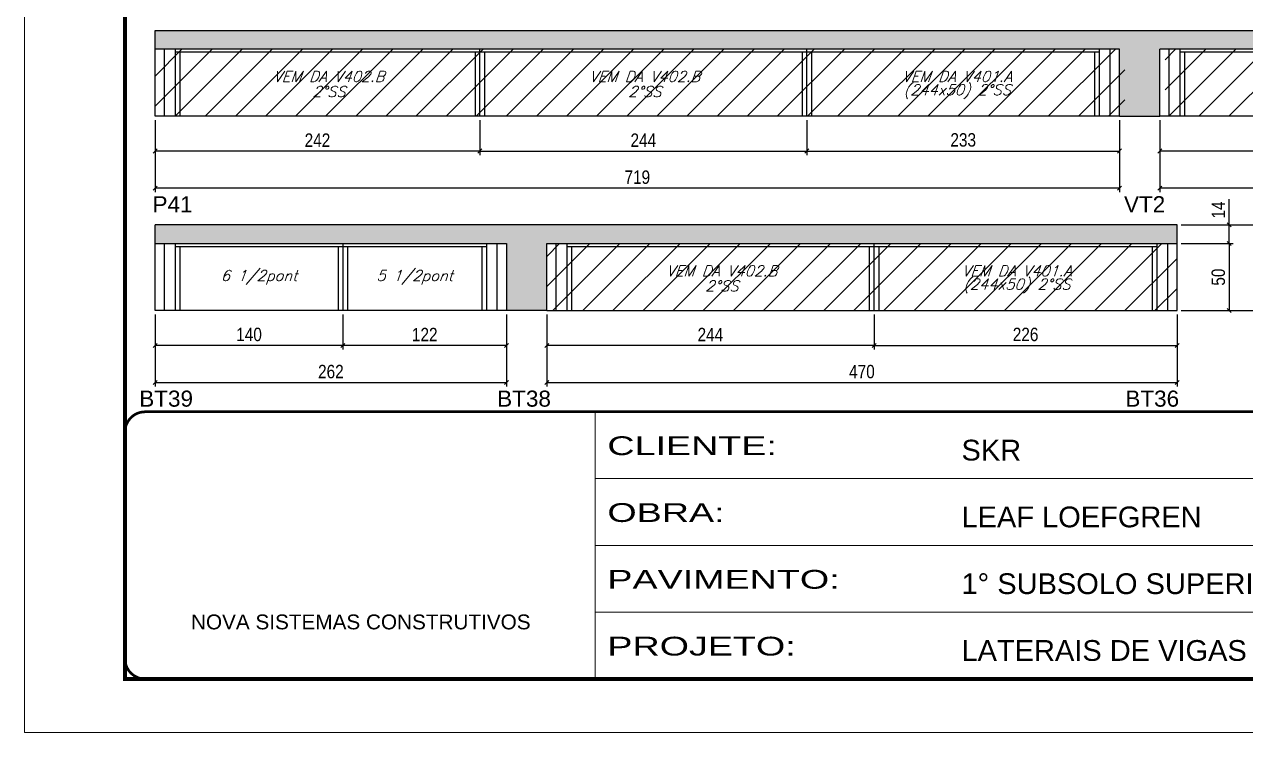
# Model space of a CAD drawing. Extents: x 3309 to 9590, y -2522 to 14608.
# Drawn here: x 6493 to 7403, y 12409 to 12937 of the extents above; entities that cross this region are included whole.
import ezdxf

# ---------------------------------------------------------------- set-up
doc = ezdxf.new("R2010")
doc.units = 0
doc.linetypes.add('CONTINUO', pattern=[0])
doc.linetypes.add('DASHED', pattern=[0.75, 0.5, -0.25])
for name, color, linetype in [('5', 5, 'Continuous'), ('COTA', 241, 'Continuous'), ('Painéis', 200, 'Continuous'), ('SARR_2.2x7', 40, 'Continuous'), ('SARR_3.5x7', 81, 'Continuous'), ('texto', 7, 'Continuous')]:
    doc.layers.add(name, color=color, linetype=linetype)
for name, color, linetype, lineweight in [('Folhas', 255, 'Continuous', 9), ('Hachura', 251, 'Continuous', 9), ('SARRAFO DE PRESSAO', 251, 'DASHED', 9)]:
    doc.layers.add(name, color=color, linetype=linetype, lineweight=lineweight)
doc.styles.add('ARIAL', font='arial.ttf')
doc.styles.add('COTA TECNICA', font='techl___.ttf', dxfattribs={"height": 10})
doc.styles.add('Romans', font='romans.shx')
doc.styles.get("Standard").update_dxf_attribs({"font": 'arial.ttf'})
doc.styles.add('Tecnologia', font='')
doc.styles.get('Tecnologia').set_extended_font_data('Forgotten Futurist')
doc.dimstyles.new('PAINEL', dxfattribs={"dimtxt": 10, "dimasz": 3, "dimexe": 3, "dimexo": 3, "dimgap": 3, "dimtad": 1, "dimdec": 1, "dimzin": 12, "dimdsep": 46, "dimtxsty": 'COTA TECNICA', "dimblk1": 'OBLIQUE', "dimblk2": 'OBLIQUE', "dimsah": 1, "dimcen": 0.9, "dimclrd": 4, "dimclre": 4, "dimclrt": 240, "dimadec": 1, "dimazin": 3, "dimtfac": 1, "dimtdec": 1, "dimtmove": 0, "dimatfit": 3, "dimfxl": 1, "dimtolj": 1, "dimtzin": 12, "dimarcsym": 0})

# ---------------------------------------------------------------- blocks, each defined once
blk = doc.blocks.new('9999999999')
at = {"color": 30, "linetype": 'CONTINUO'}
for p, q in [((98564.56, 34230.21), (98564.56, 34429.45)), ((98564.56, 34379.64), (99583.98, 34379.64)), ((98564.56, 34329.83), (99487.98, 34329.83)), ((98564.56, 34280.02), (99487.98, 34280.02))]:
    blk.add_line(p, q, dxfattribs=at)
at = {"color": 30, "linetype": 'CONTINUO', "const_width": 2}
blk.add_lwpolyline([(99583.98, 34230.21), (99583.98, 34414.45, 0.414214), (99568.98, 34429.45), (98228.98, 34429.45, 0.414214), (98213.98, 34414.45), (98213.98, 34245.21, 0.414214), (98228.98, 34230.21), (99583.98, 34230.21)], format="xyb", dxfattribs=at)
at = {"layer": 'Folhas'}
blk.add_lwpolyline([(98138.98, 34190.21), (99623.98, 34190.21), (99623.98, 35240.21), (98138.98, 35240.21)], close=True, dxfattribs=at)
at = {"layer": 'Folhas', "color": 30, "const_width": 3}
blk.add_lwpolyline([(98213.98, 34230.21), (99583.98, 34230.21), (99583.98, 35200.21), (98213.98, 35200.21)], close=True, dxfattribs=at)
at = {"color": 7, "linetype": 'Continuous', "ltscale": 5, "style": 'ARIAL'}
for s, height, p in [('SKR', 15.483, (98837.68, 34393.13)), ('LEAF LOEFGREN', 15.4829, (98837.68, 34343.32)), ('1° SUBSOLO SUPERIOR', 15.4829, (98837.68, 34293.51)), ('NOVA SISTEMAS CONSTRUTIVOS', 11.0592, (98263.19, 34267.21)), ('LATERAIS DE VIGAS', 15.4829, (98837.68, 34243.7))]:
    blk.add_text(s, height=height, dxfattribs=at).set_placement(p)
at = {"layer": 'Folhas', "color": 7, "style": 'Tecnologia', "width": 1.5}
for s, p in [('CLIENTE:', (98573.65, 34397.17)), ('OBRA:', (98573.65, 34347.31)), ('PAVIMENTO:', (98573.65, 34297.5)), ('PROJETO:', (98573.65, 34247.69))]:
    blk.add_text(s, height=14, dxfattribs=at).set_placement(p)
blk = doc.blocks.new('_Oblique')
at = {"color": 0, "linetype": 'ByBlock', "lineweight": -2}
blk.add_line((-0.5, -0.5), (0.5, 0.5), dxfattribs=at)
blk = doc.blocks.new('*D71')
at = {"layer": 'COTA', "color": 4, "linetype": 'ByBlock', "lineweight": -2, "transparency": 16777216}
for p, q in [((6590.36, 12865.96), (6590.36, 12840.05)), ((6832.36, 12865.96), (6832.36, 12840.05)), ((6832.36, 12843.05), (6590.36, 12843.05))]:
    blk.add_line(p, q, dxfattribs=at)
at = {"layer": 'Defpoints', "color": 0, "linetype": 'ByBlock', "transparency": 16777216}
for p in [(6590.36, 12868.96), (6832.36, 12868.96), (6590.36, 12843.05)]:
    blk.add_point(p, dxfattribs=at)
at = {"layer": 'COTA', "color": 4, "linetype": 'ByBlock', "lineweight": -2, "transparency": 16777216, "xscale": 3, "yscale": 3, "zscale": 3, "rotation": 180}
blk.add_blockref('_Oblique', (6590.36, 12843.05), dxfattribs=at)
at = {"layer": 'COTA', "color": 4, "linetype": 'ByBlock', "lineweight": -2, "transparency": 16777216, "xscale": 3, "yscale": 3, "zscale": 3}
blk.add_blockref('_Oblique', (6832.36, 12843.05), dxfattribs=at)
at = {"layer": 'COTA', "color": 240, "linetype": 'ByBlock', "transparency": 16777216, "insert": (6711.36, 12851.12), "char_height": 10, "attachment_point": 5, "style": 'COTA TECNICA'}
blk.add_mtext('\\A1;242', dxfattribs=at)
blk = doc.blocks.new('*D74')
at = {"layer": 'COTA', "color": 4, "linetype": 'ByBlock', "lineweight": -2, "transparency": 16777216}
for p, q in [((6590.36, 12865.96), (6590.36, 12812.34)), ((7309.36, 12865.96), (7309.36, 12812.34)), ((7309.36, 12815.34), (6590.36, 12815.34))]:
    blk.add_line(p, q, dxfattribs=at)
at = {"layer": 'Defpoints', "color": 0, "linetype": 'ByBlock', "transparency": 16777216}
for p in [(6590.36, 12868.96), (7309.36, 12868.96), (6590.36, 12815.34)]:
    blk.add_point(p, dxfattribs=at)
at = {"layer": 'COTA', "color": 4, "linetype": 'ByBlock', "lineweight": -2, "transparency": 16777216, "xscale": 3, "yscale": 3, "zscale": 3, "rotation": 180}
blk.add_blockref('_Oblique', (6590.36, 12815.34), dxfattribs=at)
at = {"layer": 'COTA', "color": 4, "linetype": 'ByBlock', "lineweight": -2, "transparency": 16777216, "xscale": 3, "yscale": 3, "zscale": 3}
blk.add_blockref('_Oblique', (7309.36, 12815.34), dxfattribs=at)
at = {"layer": 'COTA', "color": 240, "linetype": 'ByBlock', "transparency": 16777216, "insert": (6949.86, 12823.44), "char_height": 10, "attachment_point": 5, "style": 'COTA TECNICA'}
blk.add_mtext('\\A1;719', dxfattribs=at)
blk = doc.blocks.new('*D72')
at = {"layer": 'COTA', "color": 4, "lineweight": -2, "transparency": 16777216}
for p, q in [((6832.36, 12865.96), (6832.36, 12840.05)), ((7076.36, 12865.96), (7076.36, 12840.05)), ((6832.36, 12843.05), (7076.36, 12843.05))]:
    blk.add_line(p, q, dxfattribs=at)
at = {"layer": 'Defpoints', "color": 0, "transparency": 16777216}
for p in [(6832.36, 12868.96, 0), (7076.36, 12868.96, 0), (7076.36, 12843.05)]:
    blk.add_point(p, dxfattribs=at)
at = {"layer": 'COTA', "color": 4, "lineweight": -2, "transparency": 16777216, "xscale": 3, "yscale": 3, "zscale": 3, "rotation": 180}
blk.add_blockref('_Oblique', (6832.36, 12843.05), dxfattribs=at)
at = {"layer": 'COTA', "color": 4, "lineweight": -2, "transparency": 16777216, "xscale": 3, "yscale": 3, "zscale": 3}
blk.add_blockref('_Oblique', (7076.36, 12843.05), dxfattribs=at)
at = {"layer": 'COTA', "color": 240, "transparency": 16777216, "insert": (6954.36, 12851.12), "char_height": 10, "attachment_point": 5, "style": 'COTA TECNICA'}
blk.add_mtext('\\A1;244', dxfattribs=at)
blk = doc.blocks.new('*D73')
at = {"layer": 'COTA', "color": 4, "lineweight": -2, "transparency": 16777216}
for p, q in [((7076.36, 12865.96), (7076.36, 12840.05)), ((7309.36, 12865.96), (7309.36, 12840.05)), ((7076.36, 12843.05), (7309.36, 12843.05))]:
    blk.add_line(p, q, dxfattribs=at)
at = {"layer": 'Defpoints', "color": 0, "transparency": 16777216}
for p in [(7076.36, 12868.96, 0), (7309.36, 12868.96, 0), (7309.36, 12843.05)]:
    blk.add_point(p, dxfattribs=at)
at = {"layer": 'COTA', "color": 4, "lineweight": -2, "transparency": 16777216, "xscale": 3, "yscale": 3, "zscale": 3, "rotation": 180}
blk.add_blockref('_Oblique', (7076.36, 12843.05), dxfattribs=at)
at = {"layer": 'COTA', "color": 4, "lineweight": -2, "transparency": 16777216, "xscale": 3, "yscale": 3, "zscale": 3}
blk.add_blockref('_Oblique', (7309.36, 12843.05), dxfattribs=at)
at = {"layer": 'COTA', "color": 240, "transparency": 16777216, "insert": (7192.86, 12851.27), "char_height": 10, "attachment_point": 5, "style": 'COTA TECNICA'}
blk.add_mtext('\\A1;233', dxfattribs=at)
blk = doc.blocks.new('*D75')
at = {"layer": 'COTA', "color": 4, "linetype": 'ByBlock', "lineweight": -2, "transparency": 16777216}
for p, q in [((7339.36, 12865.96), (7339.36, 12840.05)), ((7583.36, 12865.96), (7583.36, 12840.05)), ((7583.36, 12843.05), (7339.36, 12843.05))]:
    blk.add_line(p, q, dxfattribs=at)
at = {"layer": 'Defpoints', "color": 0, "linetype": 'ByBlock', "transparency": 16777216}
for p in [(7339.36, 12868.96), (7583.36, 12868.96), (7339.36, 12843.05)]:
    blk.add_point(p, dxfattribs=at)
at = {"layer": 'COTA', "color": 4, "linetype": 'ByBlock', "lineweight": -2, "transparency": 16777216, "xscale": 3, "yscale": 3, "zscale": 3, "rotation": 180}
blk.add_blockref('_Oblique', (7339.36, 12843.05), dxfattribs=at)
at = {"layer": 'COTA', "color": 4, "linetype": 'ByBlock', "lineweight": -2, "transparency": 16777216, "xscale": 3, "yscale": 3, "zscale": 3}
blk.add_blockref('_Oblique', (7583.36, 12843.05), dxfattribs=at)
at = {"layer": 'COTA', "color": 240, "linetype": 'ByBlock', "transparency": 16777216, "insert": (7461.36, 12851.12), "char_height": 10, "attachment_point": 5, "style": 'COTA TECNICA'}
blk.add_mtext('\\A1;244', dxfattribs=at)
blk = doc.blocks.new('*D78')
at = {"layer": 'COTA', "color": 4, "linetype": 'ByBlock', "lineweight": -2, "transparency": 16777216}
for p, q in [((7339.36, 12865.96), (7339.36, 12812.34)), ((7907.86, 12865.96), (7907.86, 12812.34)), ((7907.86, 12815.34), (7339.36, 12815.34))]:
    blk.add_line(p, q, dxfattribs=at)
at = {"layer": 'Defpoints', "color": 0, "linetype": 'ByBlock', "transparency": 16777216}
for p in [(7339.36, 12868.96), (7907.86, 12868.96), (7339.36, 12815.34)]:
    blk.add_point(p, dxfattribs=at)
at = {"layer": 'COTA', "color": 4, "linetype": 'ByBlock', "lineweight": -2, "transparency": 16777216, "xscale": 3, "yscale": 3, "zscale": 3, "rotation": 180}
blk.add_blockref('_Oblique', (7339.36, 12815.34), dxfattribs=at)
at = {"layer": 'COTA', "color": 4, "linetype": 'ByBlock', "lineweight": -2, "transparency": 16777216, "xscale": 3, "yscale": 3, "zscale": 3}
blk.add_blockref('_Oblique', (7907.86, 12815.34), dxfattribs=at)
at = {"layer": 'COTA', "color": 240, "linetype": 'ByBlock', "transparency": 16777216, "insert": (7623.61, 12823.47), "char_height": 10, "attachment_point": 5, "style": 'COTA TECNICA'}
blk.add_mtext('\\A1;568.5', dxfattribs=at)
blk = doc.blocks.new('*D84')
at = {"layer": 'COTA', "color": 4, "linetype": 'ByBlock', "lineweight": -2, "transparency": 16777216}
for p, q in [((7126.36, 12720.99), (7126.36, 12695.08)), ((7352.36, 12720.99), (7352.36, 12695.08)), ((7126.36, 12698.08), (7352.36, 12698.08))]:
    blk.add_line(p, q, dxfattribs=at)
at = {"layer": 'Defpoints', "color": 0, "linetype": 'ByBlock', "transparency": 16777216}
for p in [(7126.36, 12723.99), (7352.36, 12723.99), (7352.36, 12698.08)]:
    blk.add_point(p, dxfattribs=at)
at = {"layer": 'COTA', "color": 4, "linetype": 'ByBlock', "lineweight": -2, "transparency": 16777216, "xscale": 3, "yscale": 3, "zscale": 3, "rotation": 180}
blk.add_blockref('_Oblique', (7126.36, 12698.08), dxfattribs=at)
at = {"layer": 'COTA', "color": 4, "linetype": 'ByBlock', "lineweight": -2, "transparency": 16777216, "xscale": 3, "yscale": 3, "zscale": 3}
blk.add_blockref('_Oblique', (7352.36, 12698.08), dxfattribs=at)
at = {"layer": 'COTA', "color": 240, "linetype": 'ByBlock', "transparency": 16777216, "insert": (7239.36, 12706.18), "char_height": 10, "attachment_point": 5, "style": 'COTA TECNICA'}
blk.add_mtext('\\A1;226', dxfattribs=at)
blk = doc.blocks.new('*D86')
at = {"layer": 'COTA', "color": 4, "linetype": 'ByBlock', "lineweight": -2, "transparency": 16777216}
for p, q in [((6882.36, 12720.99), (6882.36, 12667.37)), ((7352.36, 12720.99), (7352.36, 12667.37)), ((6882.36, 12670.37), (7352.36, 12670.37))]:
    blk.add_line(p, q, dxfattribs=at)
at = {"layer": 'Defpoints', "color": 0, "linetype": 'ByBlock', "transparency": 16777216}
for p in [(6882.36, 12723.99), (7352.36, 12723.99), (7352.36, 12670.37)]:
    blk.add_point(p, dxfattribs=at)
at = {"layer": 'COTA', "color": 4, "linetype": 'ByBlock', "lineweight": -2, "transparency": 16777216, "xscale": 3, "yscale": 3, "zscale": 3, "rotation": 180}
blk.add_blockref('_Oblique', (6882.36, 12670.37), dxfattribs=at)
at = {"layer": 'COTA', "color": 4, "linetype": 'ByBlock', "lineweight": -2, "transparency": 16777216, "xscale": 3, "yscale": 3, "zscale": 3}
blk.add_blockref('_Oblique', (7352.36, 12670.37), dxfattribs=at)
at = {"layer": 'COTA', "color": 240, "linetype": 'ByBlock', "transparency": 16777216, "insert": (7117.36, 12678.47), "char_height": 10, "attachment_point": 5, "style": 'COTA TECNICA'}
blk.add_mtext('\\A1;470', dxfattribs=at)
blk = doc.blocks.new('*D85')
at = {"layer": 'COTA', "color": 4, "lineweight": -2, "transparency": 16777216}
for p, q in [((6882.36, 12720.99), (6882.36, 12695.08)), ((7126.36, 12720.99), (7126.36, 12695.08)), ((7126.36, 12698.08), (6882.36, 12698.08))]:
    blk.add_line(p, q, dxfattribs=at)
at = {"layer": 'Defpoints', "color": 0, "transparency": 16777216}
for p in [(6882.36, 12723.99, 0), (7126.36, 12723.99, 0), (6882.36, 12698.08)]:
    blk.add_point(p, dxfattribs=at)
at = {"layer": 'COTA', "color": 4, "lineweight": -2, "transparency": 16777216, "xscale": 3, "yscale": 3, "zscale": 3, "rotation": 180}
blk.add_blockref('_Oblique', (6882.36, 12698.08), dxfattribs=at)
at = {"layer": 'COTA', "color": 4, "lineweight": -2, "transparency": 16777216, "xscale": 3, "yscale": 3, "zscale": 3}
blk.add_blockref('_Oblique', (7126.36, 12698.08), dxfattribs=at)
at = {"layer": 'COTA', "color": 240, "transparency": 16777216, "insert": (7004.36, 12706.15), "char_height": 10, "attachment_point": 5, "style": 'COTA TECNICA'}
blk.add_mtext('\\A1;244', dxfattribs=at)
blk = doc.blocks.new('*D83')
at = {"layer": 'COTA', "color": 4, "lineweight": -2, "transparency": 16777216}
for p, q in [((6590.36, 12720.99), (6590.36, 12667.37)), ((6852.36, 12720.99), (6852.36, 12667.37)), ((6590.36, 12670.37), (6852.36, 12670.37))]:
    blk.add_line(p, q, dxfattribs=at)
at = {"layer": 'Defpoints', "color": 0, "transparency": 16777216}
for p in [(6590.36, 12723.99, 0), (6852.36, 12723.99, 0), (6852.36, 12670.37)]:
    blk.add_point(p, dxfattribs=at)
at = {"layer": 'COTA', "color": 4, "lineweight": -2, "transparency": 16777216, "xscale": 3, "yscale": 3, "zscale": 3, "rotation": 180}
blk.add_blockref('_Oblique', (6590.36, 12670.37), dxfattribs=at)
at = {"layer": 'COTA', "color": 4, "lineweight": -2, "transparency": 16777216, "xscale": 3, "yscale": 3, "zscale": 3}
blk.add_blockref('_Oblique', (6852.36, 12670.37), dxfattribs=at)
at = {"layer": 'COTA', "color": 240, "transparency": 16777216, "insert": (6721.36, 12678.47), "char_height": 10, "attachment_point": 5, "style": 'COTA TECNICA'}
blk.add_mtext('\\A1;262', dxfattribs=at)
blk = doc.blocks.new('*D81')
at = {"layer": 'COTA', "color": 4, "lineweight": -2, "transparency": 16777216}
for p, q in [((6730.36, 12720.99), (6730.36, 12695.08)), ((6852.36, 12720.99), (6852.36, 12695.08)), ((6852.36, 12698.08), (6730.36, 12698.08))]:
    blk.add_line(p, q, dxfattribs=at)
at = {"layer": 'Defpoints', "color": 0, "transparency": 16777216}
for p in [(6730.36, 12723.99, 0), (6852.36, 12723.99, 0), (6730.36, 12698.08)]:
    blk.add_point(p, dxfattribs=at)
at = {"layer": 'COTA', "color": 4, "lineweight": -2, "transparency": 16777216, "xscale": 3, "yscale": 3, "zscale": 3, "rotation": 180}
blk.add_blockref('_Oblique', (6730.36, 12698.08), dxfattribs=at)
at = {"layer": 'COTA', "color": 4, "lineweight": -2, "transparency": 16777216, "xscale": 3, "yscale": 3, "zscale": 3}
blk.add_blockref('_Oblique', (6852.36, 12698.08), dxfattribs=at)
at = {"layer": 'COTA', "color": 240, "transparency": 16777216, "insert": (6791.36, 12706.14), "char_height": 10, "attachment_point": 5, "style": 'COTA TECNICA'}
blk.add_mtext('\\A1;122', dxfattribs=at)
blk = doc.blocks.new('*D82')
at = {"layer": 'COTA', "color": 4, "lineweight": -2, "transparency": 16777216}
for p, q in [((6590.36, 12720.99), (6590.36, 12695.08)), ((6730.36, 12720.99), (6730.36, 12695.08)), ((6730.36, 12698.08), (6590.36, 12698.08))]:
    blk.add_line(p, q, dxfattribs=at)
at = {"layer": 'Defpoints', "color": 0, "transparency": 16777216}
for p in [(6590.36, 12723.99, 0), (6730.36, 12723.99, 0), (6590.36, 12698.08)]:
    blk.add_point(p, dxfattribs=at)
at = {"layer": 'COTA', "color": 4, "lineweight": -2, "transparency": 16777216, "xscale": 3, "yscale": 3, "zscale": 3, "rotation": 180}
blk.add_blockref('_Oblique', (6590.36, 12698.08), dxfattribs=at)
at = {"layer": 'COTA', "color": 4, "lineweight": -2, "transparency": 16777216, "xscale": 3, "yscale": 3, "zscale": 3}
blk.add_blockref('_Oblique', (6730.36, 12698.08), dxfattribs=at)
at = {"layer": 'COTA', "color": 240, "transparency": 16777216, "insert": (6660.36, 12706.18), "char_height": 10, "attachment_point": 5, "style": 'COTA TECNICA'}
blk.add_mtext('\\A1;140', dxfattribs=at)
blk = doc.blocks.new('*D87')
at = {"layer": 'COTA', "color": 4, "lineweight": -2, "transparency": 16777216}
for p, q in [((7355.36, 12773.99), (7394.21, 12773.99)), ((7391.21, 12773.99), (7391.21, 12723.99)), ((7355.36, 12723.99), (7394.21, 12723.99))]:
    blk.add_line(p, q, dxfattribs=at)
at = {"layer": 'Defpoints', "color": 0, "transparency": 16777216}
for p in [(7352.36, 12773.99, 0), (7352.36, 12723.99, 0), (7391.21, 12723.99)]:
    blk.add_point(p, dxfattribs=at)
at = {"layer": 'COTA', "color": 4, "lineweight": -2, "transparency": 16777216, "xscale": 3, "yscale": 3, "zscale": 3}
for p, rotation in [((7391.21, 12773.99), 90), ((7391.21, 12723.99), 270)]:
    blk.add_blockref('_Oblique', p, dxfattribs=dict(at, rotation=rotation))
at = {"layer": 'COTA', "color": 240, "transparency": 16777216, "insert": (7383.1, 12748.99), "char_height": 10, "attachment_point": 5, "rotation": 90, "style": 'COTA TECNICA'}
blk.add_mtext('\\A1;50', dxfattribs=at)
blk = doc.blocks.new('*D88')
at = {"layer": 'COTA', "color": 4, "lineweight": -2, "transparency": 16777216}
for p, q in [((7391.21, 12787.99), (7391.21, 12807.11)), ((7355.36, 12787.99), (7394.21, 12787.99)), ((7391.21, 12773.99), (7391.21, 12787.99)), ((7355.36, 12773.99), (7394.21, 12773.99))]:
    blk.add_line(p, q, dxfattribs=at)
at = {"layer": 'Defpoints', "color": 0, "transparency": 16777216}
for p in [(7352.36, 12787.99, 0), (7391.21, 12787.99), (7352.36, 12773.99, 0)]:
    blk.add_point(p, dxfattribs=at)
at = {"layer": 'COTA', "color": 4, "lineweight": -2, "transparency": 16777216, "xscale": 3, "yscale": 3, "zscale": 3}
for p, rotation in [((7391.21, 12787.99), 90), ((7391.21, 12773.99), 270)]:
    blk.add_blockref('_Oblique', p, dxfattribs=dict(at, rotation=rotation))
at = {"layer": 'COTA', "color": 240, "transparency": 16777216, "insert": (7383.14, 12799.05), "char_height": 10, "attachment_point": 5, "rotation": 90, "style": 'COTA TECNICA'}
blk.add_mtext('\\A1;14', dxfattribs=at)
blk = doc.blocks.new('*D89')
at = {"layer": 'COTA', "color": 4, "lineweight": -2, "transparency": 16777216}
for p, q in [((7355.36, 12787.99), (7435.52, 12787.99)), ((7432.52, 12723.99), (7432.52, 12787.99)), ((7355.36, 12723.99), (7435.52, 12723.99))]:
    blk.add_line(p, q, dxfattribs=at)
at = {"layer": 'Defpoints', "color": 0, "transparency": 16777216}
for p in [(7352.36, 12787.99, 0), (7432.52, 12787.99), (7352.36, 12723.99, 0)]:
    blk.add_point(p, dxfattribs=at)
at = {"layer": 'COTA', "color": 4, "lineweight": -2, "transparency": 16777216, "xscale": 3, "yscale": 3, "zscale": 3}
for p, rotation in [((7432.52, 12787.99), 90), ((7432.52, 12723.99), 270)]:
    blk.add_blockref('_Oblique', p, dxfattribs=dict(at, rotation=rotation))
at = {"layer": 'COTA', "color": 240, "transparency": 16777216, "insert": (7424.41, 12755.99), "char_height": 10, "attachment_point": 5, "rotation": 90, "style": 'COTA TECNICA'}
blk.add_mtext('\\A1;64', dxfattribs=at)

msp = doc.modelspace()

# ---------------------------------------------------------------- hatches: boundary and pattern name
at = {"layer": 'COTA'}
h = msp.add_hatch(dxfattribs=at)
h.set_pattern_fill('AR-CONC', color=256, scale=0.03)
h.set_pattern_definition([(50, (0, 16.573), (5.4655401, -0.4781726), [0.5715, -6.2865]), (355, (0, 16.573), (-1.0573026, 5.7317054), [0.4572, -5.0292175]), (100.451445, (0.4555, 16.533), (4.4082374, 5.2535326), [0.4857003, -5.3427073]), (46.1842, (0, 18.097), (8.1323712, -1.2612698), [0.85725, -9.42975]), (96.63556, (0.678, 17.992), (7.122124, 7.4227837), [0.7285507, -8.0140682]), (351.18415, (0, 18.097), (7.122124, 7.4227837), [0.685799, -7.543792]), (21, (0.762, 17.716), (4.5484317, -3.067956), [0.5715, -6.2865]), (326, (0.762, 17.716), (1.8540609, 5.525639), [0.4572, -5.0292]), (71.451445, (1.141, 17.4604), (6.4024926, 2.457683), [0.4857003, -5.3426981]), (37.5, (0, 16.573), (0.0926581, 2.53665117), [0, -4.96824, 0, -5.1054, 0, -5.04825]), (7.5, (0, 16.573), (2.00458988, 3.00541724), [0, -2.91084, 0, -4.85394, 0, -1.92405]), (327.5, (-1.6993, 16.573), (4.06771786, -0.17186232), [0, -1.905, 0, -5.9436, 0, -7.8867]), (317.5, (-2.4613, 16.573), (4.4438754, 0.7627947), [0, -2.4765, 0, -3.94716, 0, -5.6007])])
h.paths.add_polyline_path([(7339.36, 12918.96), (7907.86, 12918.96), (7907.86, 12932.96), (6590.36, 12932.96), (6590.36, 12918.96), (7309.36, 12918.96), (7309.36, 12868.96), (7339.36, 12868.96)])
h = msp.add_hatch(dxfattribs=at)
h.set_pattern_fill('AR-CONC', color=256, scale=0.03)
h.set_pattern_definition([(50, (-406.35, -581.4977), (5.4655401, -0.4781726), [0.5715, -6.2865]), (355, (-406.35, -581.4977), (-1.0573026, 5.7317054), [0.4572, -5.0292175]), (100.451445, (-405.8947, -581.5375), (4.4082374, 5.2535326), [0.4857003, -5.3427073]), (46.1842, (-406.35, -579.974), (8.1323712, -1.2612698), [0.85725, -9.42975]), (96.63556, (-405.6725, -580.079), (7.122124, 7.4227837), [0.7285507, -8.0140682]), (351.18415, (-406.35, -579.974), (7.122124, 7.4227837), [0.685799, -7.543792]), (21, (-405.588, -580.3547), (4.5484317, -3.067956), [0.5715, -6.2865]), (326, (-405.588, -580.3547), (1.8540609, 5.525639), [0.4572, -5.0292]), (71.451445, (-405.209, -580.6103), (6.4024926, 2.457683), [0.4857003, -5.3426981]), (37.5, (-406.3502, -581.4977), (0.0926581, 2.53665117), [0, -4.96824, 0, -5.1054, 0, -5.04825]), (7.5, (-406.3502, -581.4977), (2.00458988, 3.00541724), [0, -2.91084, 0, -4.85394, 0, -1.92405]), (327.5, (-408.0494, -581.4977), (4.06771786, -0.17186232), [0, -1.905, 0, -5.9436, 0, -7.8867]), (317.5, (-408.8114, -581.4977), (4.44387544, 0.7627947), [0, -2.4765, 0, -3.94716, 0, -5.6007])])
h.paths.add_polyline_path([(6882.36, 12773.99), (7352.36, 12773.99), (7352.36, 12787.99), (6590.36, 12787.99), (6590.36, 12773.99), (6852.36, 12773.99), (6852.36, 12723.99), (6882.36, 12723.99)])
at = {"layer": 'Hachura'}
h = msp.add_hatch(dxfattribs=at)
h.set_pattern_fill('ANSI31', color=256, scale=5)
h.paths.add_polyline_path([(7161.01, 13371.23), (6917.01, 13371.23), (6917.01, 13324.23), (7161.01, 13324.23)])
h.paths.add_polyline_path([(7387.01, 13371.23), (7161.01, 13371.23), (7161.01, 13324.23), (7387.01, 13324.23)])
h.paths.add_polyline_path([(7679.01, 13371.23), (7515.01, 13371.23), (7515.01, 13324.23), (7679.01, 13324.23)])
h.paths.add_polyline_path([(7485.51, 13223.25), (7241.51, 13223.25), (7241.51, 13176.25), (7485.51, 13176.25)])
h.paths.add_polyline_path([(7241.51, 13223.25), (6997.51, 13223.25), (6997.51, 13176.25), (7241.51, 13176.25)])
h.paths.add_polyline_path([(7161.01, 13072.79), (6917.01, 13072.79), (6917.01, 13025.79), (7161.01, 13025.79)])
h.paths.add_polyline_path([(7405.01, 13072.79), (7161.01, 13072.79), (7161.01, 13025.79), (7405.01, 13025.79)])
h.paths.add_polyline_path([(7640.01, 13072.79), (7405.01, 13072.79), (7405.01, 13025.79), (7640.01, 13025.79)])
h.paths.add_polyline_path([(7076.36, 12918.96), (6832.36, 12918.96), (6832.36, 12868.96), (7076.36, 12868.96)])
h.paths.add_polyline_path([(6832.36, 12918.96), (6590.36, 12918.96), (6590.36, 12868.96), (6832.36, 12868.96)])
h.paths.add_polyline_path([(7313.36, 12918.96), (7076.36, 12918.96), (7076.36, 12868.96), (7313.36, 12868.96)])
h.paths.add_polyline_path([(7587.36, 12918.96), (7343.36, 12918.96), (7343.36, 12868.96), (7587.36, 12868.96)])
h.paths.add_polyline_path([(7831.36, 12918.96), (7587.36, 12918.96), (7587.36, 12868.96), (7831.36, 12868.96)])
h.paths.add_polyline_path([(7352.36, 12773.99), (7126.36, 12773.99), (7126.36, 12723.99), (7352.36, 12723.99)])
h.paths.add_polyline_path([(7126.36, 12773.99), (6882.36, 12773.99), (6882.36, 12723.99), (7126.36, 12723.99)])
h.paths.add_polyline_path([(6995.62, 13343.18), (7093.33, 13343.18), (7097.39, 13354.97), (6999.68, 13354.97)], flags=24)
h.paths.add_polyline_path([(7235.41, 13328.86), (7291.6, 13328.86), (7297.1, 13344.83), (7240.91, 13344.83)], flags=24)
h.paths.add_polyline_path([(7215.37, 13343.18), (7313.08, 13343.18), (7317.14, 13354.97), (7219.43, 13354.97)], flags=24)
h.paths.add_polyline_path([(7538.62, 13343.18), (7636.33, 13343.18), (7640.39, 13354.97), (7542.68, 13354.97)], flags=24)
h.paths.add_polyline_path([(7303.81, 13195.2), (7401.91, 13195.2), (7405.97, 13206.98), (7307.87, 13206.98)], flags=24)
h.paths.add_polyline_path([(7067.31, 13195.2), (7165.41, 13195.2), (7169.47, 13206.98), (7071.37, 13206.98)], flags=24)
h.paths.add_polyline_path([(6995.62, 13044.74), (7093.33, 13044.74), (7097.39, 13056.52), (6999.68, 13056.52)], flags=24)
h.paths.add_polyline_path([(7230.81, 13044.74), (7328.91, 13044.74), (7332.97, 13056.52), (7234.87, 13056.52)], flags=24)
h.paths.add_polyline_path([(7483.91, 13030.42), (7540.1, 13030.42), (7545.6, 13046.39), (7489.41, 13046.39)], flags=24)
h.paths.add_polyline_path([(7463.87, 13044.74), (7561.58, 13044.74), (7565.64, 13056.52), (7467.93, 13056.52)], flags=24)
h.paths.add_polyline_path([(6939.14, 12881.47), (6966, 12881.47), (6970.06, 12893.25), (6943.2, 12893.25)], flags=24)
h.paths.add_polyline_path([(6903.17, 12892.75), (7001.26, 12892.75), (7005.32, 12904.53), (6907.22, 12904.53)], flags=24)
h.paths.add_polyline_path([(6703.64, 12881.47), (6730.5, 12881.47), (6734.56, 12893.25), (6707.7, 12893.25)], flags=24)
h.paths.add_polyline_path([(6667.67, 12892.75), (6765.76, 12892.75), (6769.82, 12904.53), (6671.72, 12904.53)], flags=24)
h.paths.add_polyline_path([(7139.86, 12879.37), (7230.71, 12879.37), (7236.21, 12895.35), (7145.36, 12895.35)], flags=24)
h.paths.add_polyline_path([(7137.47, 12892.75), (7235.19, 12892.75), (7239.24, 12904.53), (7141.53, 12904.53)], flags=24)
h.paths.add_polyline_path([(7457.64, 12881.47), (7484.5, 12881.47), (7488.56, 12893.25), (7461.7, 12893.25)], flags=24)
h.paths.add_polyline_path([(7421.67, 12892.75), (7519.76, 12892.75), (7523.82, 12904.53), (7425.72, 12904.53)], flags=24)
h.paths.add_polyline_path([(7694.14, 12881.47), (7721, 12881.47), (7725.06, 12893.25), (7698.2, 12893.25)], flags=24)
h.paths.add_polyline_path([(7658.17, 12892.75), (7756.26, 12892.75), (7760.32, 12904.53), (7662.22, 12904.53)], flags=24)
h.paths.add_polyline_path([(7184.36, 12734.41), (7275.21, 12734.41), (7280.71, 12750.38), (7189.86, 12750.38)], flags=24)
h.paths.add_polyline_path([(7181.97, 12747.78), (7279.69, 12747.78), (7283.74, 12759.56), (7186.03, 12759.56)], flags=24)
h.paths.add_polyline_path([(6996.64, 12736.5), (7023.5, 12736.5), (7027.56, 12748.28), (7000.7, 12748.28)], flags=24)
h.paths.add_polyline_path([(6960.67, 12747.78), (7058.76, 12747.78), (7062.82, 12759.56), (6964.72, 12759.56)], flags=24)

# ---------------------------------------------------------------- linework, layer by layer
at = {"layer": 'COTA'}
for p, q in [((6590.36, 12918.96, 0), (6590.36, 12932.96, 0)), ((6590.36, 12932.96, 0), (7907.86, 12932.96, 0)), ((7309.36, 12868.96, 0), (7339.36, 12868.96, 0)), ((7352.36, 12787.99, 0), (6590.36, 12787.99, 0)), ((6590.36, 12773.99, 0), (6590.36, 12787.99, 0)), ((7352.36, 12773.99, 0), (7352.36, 12787.99, 0)), ((6882.36, 12723.99, 0), (6852.36, 12723.99, 0))]:
    msp.add_line(p, q, dxfattribs=at)
at = {"layer": 'Painéis', "linetype": 'ByBlock'}
for p, q in [((7309.36, 12918.96, 0), (6590.36, 12918.96, 0)), ((6590.36, 12868.96, 0), (6590.36, 12918.96, 0)), ((6832.36, 12868.96, 0), (6832.36, 12918.96, 0)), ((7076.36, 12868.96, 0), (7076.36, 12918.96, 0)), ((7309.36, 12868.96, 0), (7309.36, 12918.96, 0)), ((7907.86, 12918.96, 0), (7339.36, 12918.96, 0)), ((7339.36, 12868.96, 0), (7339.36, 12918.96, 0)), ((7309.36, 12868.96, 0), (6590.36, 12868.96, 0)), ((7907.86, 12868.96, 0), (7339.36, 12868.96, 0)), ((6590.36, 12723.99, 0), (6590.36, 12773.99, 0)), ((6590.36, 12773.99, 0), (6852.36, 12773.99, 0)), ((6730.36, 12773.99, 0), (6730.36, 12723.99, 0)), ((6852.36, 12773.99, 0), (6852.36, 12723.99, 0)), ((6882.36, 12773.99, 0), (7352.36, 12773.99, 0)), ((6882.36, 12723.99, 0), (6882.36, 12773.99, 0)), ((7126.36, 12723.99, 0), (7126.36, 12773.99, 0)), ((7352.36, 12723.99, 0), (7352.36, 12773.99, 0)), ((6852.36, 12723.99, 0), (6590.36, 12723.99, 0)), ((6882.36, 12723.99, 0), (7352.36, 12723.99, 0))]:
    msp.add_line(p, q, dxfattribs=at)
at = {"layer": 'SARR_2.2x7', "linetype": 'Continuous'}
for p, q in [((6597.36, 12868.96, 0), (6597.36, 12918.96, 0)), ((6832.36, 12916.76, 0), (6605.36, 12916.76, 0)), ((7076.36, 12916.76, 0), (6832.36, 12916.76, 0)), ((7294.36, 12916.76, 0), (7076.36, 12916.76, 0)), ((7302.36, 12868.96, 0), (7302.36, 12918.96, 0)), ((7346.36, 12868.96, 0), (7346.36, 12918.96, 0)), ((7583.36, 12916.76, 0), (7354.36, 12916.76, 0)), ((6597.36, 12723.99, 0), (6597.36, 12773.99, 0)), ((6605.36, 12771.79, 0), (6730.36, 12771.79, 0)), ((6730.36, 12771.79, 0), (6837.36, 12771.79, 0)), ((6845.36, 12723.99, 0), (6845.36, 12773.99, 0)), ((6889.36, 12723.99, 0), (6889.36, 12773.99, 0)), ((6897.36, 12771.79, 0), (7126.36, 12771.79, 0)), ((7126.36, 12771.79, 0), (7337.36, 12771.79, 0)), ((7345.36, 12723.99, 0), (7345.36, 12773.99, 0))]:
    msp.add_line(p, q, dxfattribs=at)
at = {"layer": 'SARR_3.5x7'}
for p, q in [((6605.36, 12918.96, 0), (6605.36, 12868.96, 0)), ((6608.86, 12916.76, 0), (6608.86, 12868.96, 0)), ((6828.86, 12916.76, 0), (6828.86, 12868.96, 0)), ((6835.86, 12916.76, 0), (6835.86, 12868.96, 0)), ((7072.86, 12916.76, 0), (7072.86, 12868.96, 0)), ((7079.86, 12916.76, 0), (7079.86, 12868.96, 0)), ((7290.86, 12916.76, 0), (7290.86, 12868.96, 0)), ((7294.36, 12918.96, 0), (7294.36, 12868.96, 0)), ((7354.36, 12918.96, 0), (7354.36, 12868.96, 0)), ((7357.86, 12916.76, 0), (7357.86, 12868.96, 0)), ((6605.36, 12773.99, 0), (6605.36, 12723.99, 0)), ((6608.86, 12771.79, 0), (6608.86, 12723.99, 0)), ((6726.86, 12771.79, 0), (6726.86, 12723.99, 0)), ((6733.86, 12771.79, 0), (6733.86, 12723.99, 0)), ((6833.86, 12771.79, 0), (6833.86, 12723.99, 0)), ((6837.36, 12773.99, 0), (6837.36, 12723.99, 0)), ((6897.36, 12773.99, 0), (6897.36, 12723.99, 0)), ((6900.86, 12771.79, 0), (6900.86, 12723.99, 0)), ((7122.86, 12771.79, 0), (7122.86, 12723.99, 0)), ((7129.86, 12771.79, 0), (7129.86, 12723.99, 0)), ((7333.86, 12771.79, 0), (7333.86, 12723.99, 0)), ((7337.36, 12773.99, 0), (7337.36, 12723.99, 0))]:
    msp.add_line(p, q, dxfattribs=at)

# ---------------------------------------------------------------- block references
at = {"layer": 'SARRAFO DE PRESSAO', "color": 6, "linetype": 'ByBlock'}
msp.add_blockref('9999999999', (-91646.11, -21780.92), dxfattribs=at)

# ---------------------------------------------------------------- texts
at = {"layer": '5', "linetype": 'Continuous'}
for s, rotation, p in [('P41', 0.00004, (6588.4, 12797.33, 0)), ('VT2', 0.00004, (7312.74, 12797.33, 0)), ('BT39', 359.99996, (6578.51, 12652.36, 0)), ('BT38', 359.99996, (6845.39, 12652.36, 0)), ('BT36', 359.99996, (7313.79, 12652.36, 0))]:
    msp.add_text(s, height=12, rotation=rotation, dxfattribs=at).set_placement(p)
at = {"layer": 'texto', "color": 2, "char_height": 8, "attachment_point": 5, "style": 'Romans'}
for s, insert in [('{\\Q19;\\C256;VEM DA V402.B}', (6719.86, 12898.64, 0)), ('{\\Q19;\\C256;VEM DA V402.B}', (6955.36, 12898.64, 0)), ('{\\Q19;\\C256;VEM DA V401.A}', (7188.36, 12898.64, 0)), ('{\\Q19;\\C256;(244x50) 2°SS}', (7188.36, 12887.36, 0)), ('{\\Q19;\\C256;2°SS}', (6719.86, 12887.36, 0)), ('{\\Q19;\\C256;2°SS}', (6955.36, 12887.36, 0)), ('{\\Q19;\\C256;VEM DA V402.B}', (7012.86, 12753.67, 0)), ('{\\Q19;\\C256;VEM DA V401.A}', (7232.86, 12753.67, 0)), ('{\\Q19;\\C256;6 1/2pont}', (6667.86, 12748.83, 0)), ('{\\Q19;\\C256;5 1/2pont}', (6783.86, 12748.83, 0)), ('{\\Q19;\\C256;(244x50) 2°SS}', (7232.86, 12742.39, 0)), ('{\\Q19;\\C256;2°SS}', (7012.86, 12742.39, 0))]:
    msp.add_mtext(s, dxfattribs=dict(at, insert=insert))

# ---------------------------------------------------------------- dimensions: what is measured, and where the dimension line sits
at = {"layer": 'COTA', "linetype": 'ByBlock'}
for base, p1, p2, picture, middle in [((6590.36, 12843.05, 0), (6832.36, 12868.96, 0), (6590.36, 12868.96, 0), '*D71', (6711.36, 12851.12, 0)), ((7339.36, 12843.05, 0), (7583.36, 12868.96, 0), (7339.36, 12868.96, 0), '*D75', (7461.36, 12851.12, 0))]:
    dim = msp.add_linear_dim(base=base, p1=p1, p2=p2, angle=180, dimstyle='PAINEL', override={"dimtmove": 1}, dxfattribs=at)
    dim.commit()
    dim.dimension.update_dxf_attribs({"geometry": picture, "text_midpoint": middle})
for base, p1, p2, picture, middle in [((6590.36, 12815.34, 0), (7309.36, 12868.96, 0), (6590.36, 12868.96, 0), '*D74', (6949.86, 12823.44, 0)), ((7339.36, 12815.34, 0), (7907.86, 12868.96, 0), (7339.36, 12868.96, 0), '*D78', (7623.61, 12823.47, 0))]:
    dim = msp.add_linear_dim(base=base, p1=p1, p2=p2, angle=180, dimstyle='PAINEL', dxfattribs=at)
    dim.commit()
    dim.dimension.update_dxf_attribs({"geometry": picture, "text_midpoint": middle})
at = {"layer": 'COTA'}
for base, p1, p2, picture, middle in [((7076.36, 12843.05, 0), (6832.36, 12868.96, 0), (7076.36, 12868.96, 0), '*D72', (6954.36, 12851.12, 0)), ((7309.36, 12843.05), (7076.36, 12868.96, 0), (7309.36, 12868.96, 0), '*D73', (7192.86, 12851.27))]:
    dim = msp.add_linear_dim(base=base, p1=p1, p2=p2, dimstyle='PAINEL', dxfattribs=at)
    dim.commit()
    dim.dimension.update_dxf_attribs({"geometry": picture, "text_midpoint": middle})
for base, p1, p2, angle, picture, middle in [((7391.21, 12787.99), (7352.36, 12773.99, 0), (7352.36, 12787.99, 0), 90, '*D88', (7383.14, 12799.05)), ((7432.52, 12787.99), (7352.36, 12723.99, 0), (7352.36, 12787.99, 0), 90, '*D89', (7424.41, 12755.99)), ((7391.21, 12723.99), (7352.36, 12773.99, 0), (7352.36, 12723.99, 0), 90, '*D87', (7383.1, 12748.99)), ((6852.36, 12670.37), (6590.36, 12723.99, 0), (6852.36, 12723.99, 0), 180, '*D83', (6721.36, 12678.47)), ((6730.36, 12698.08), (6852.36, 12723.99, 0), (6730.36, 12723.99, 0), 180, '*D81', (6791.36, 12706.14)), ((6882.36, 12698.08, 0), (7126.36, 12723.99, 0), (6882.36, 12723.99, 0), 180, '*D85', (7004.36, 12706.15, 0))]:
    dim = msp.add_linear_dim(base=base, p1=p1, p2=p2, angle=angle, dimstyle='PAINEL', dxfattribs=at)
    dim.commit()
    dim.dimension.update_dxf_attribs({"geometry": picture, "text_midpoint": middle})
dim = msp.add_linear_dim(base=(6590.36, 12698.08), p1=(6730.36, 12723.99, 0), p2=(6590.36, 12723.99, 0), angle=180, dimstyle='PAINEL', override={"dimtmove": 1}, dxfattribs=at)
dim.commit()
dim.dimension.update_dxf_attribs({"geometry": '*D82', "text_midpoint": (6660.36, 12706.18)})
at = {"layer": 'COTA', "linetype": 'ByBlock'}
dim = msp.add_linear_dim(base=(7352.36, 12670.37, 0), p1=(6882.36, 12723.99, 0), p2=(7352.36, 12723.99, 0), dimstyle='PAINEL', dxfattribs=at)
dim.commit()
dim.dimension.update_dxf_attribs({"geometry": '*D86', "text_midpoint": (7117.36, 12678.47, 0)})
dim = msp.add_linear_dim(base=(7352.36, 12698.08, 0), p1=(7126.36, 12723.99, 0), p2=(7352.36, 12723.99, 0), dimstyle='PAINEL', override={"dimtmove": 1}, dxfattribs=at)
dim.commit()
dim.dimension.update_dxf_attribs({"geometry": '*D84', "text_midpoint": (7239.36, 12706.18, 0)})

doc.saveas('drawing.dxf')
